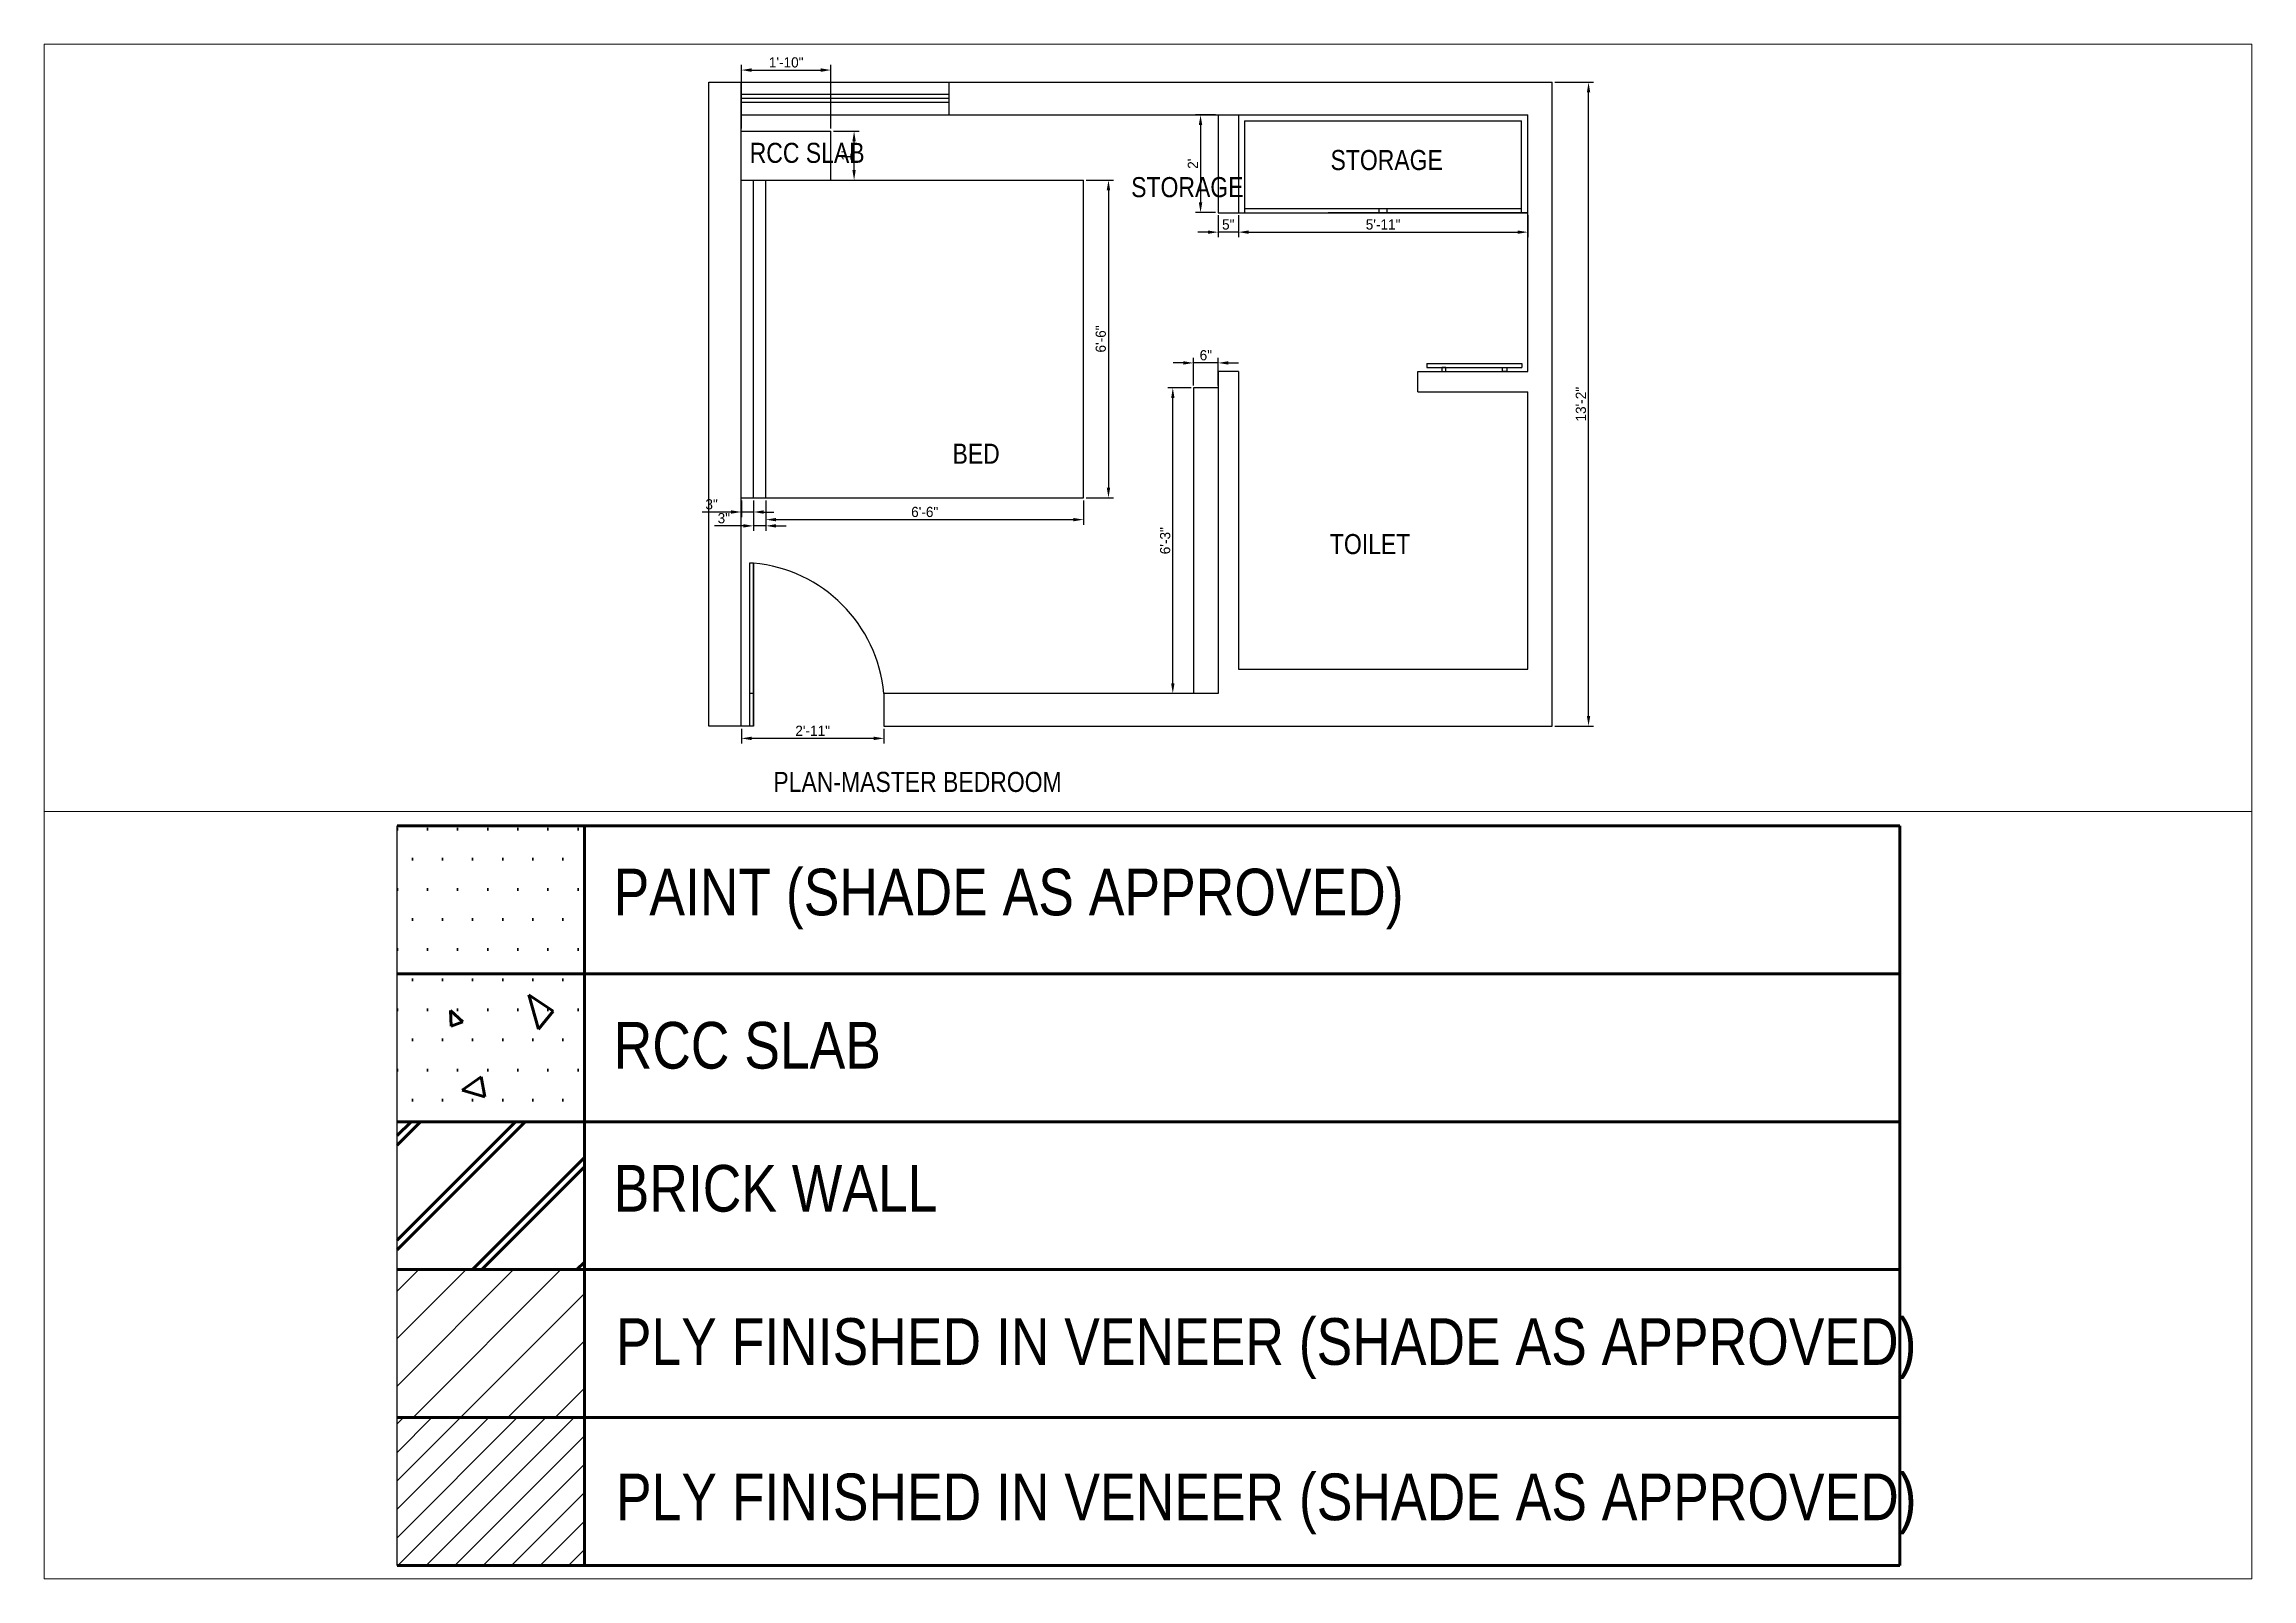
# Paper-space layout 'Layout2' of a CAD drawing. Header units: millimetres. Extents: x 29 to 257, y 20 to 178.
# The model-space entities are those that its viewports show. They can reach past a viewport. Long polylines and large blocks are cut down to what shows.
import ezdxf

# ---------------------------------------------------------------- set-up
doc = ezdxf.new("R2010")
doc.units = ezdxf.units.MM
doc.layers.add('TXT', color=7, linetype='Continuous', lineweight=25)
doc.styles.add('stylus BT', font='swissc.ttf')
doc.dimstyles.new('ISO-25', dxfattribs={"dimtxt": 2.5, "dimasz": 2.5, "dimexe": 1.25, "dimexo": 0.625, "dimtad": 1, "dimlunit": 4, "dimtxsty": 'Standard', "dimcen": 2.5, "dimadec": 0, "dimazin": 0, "dimtfac": 1, "dimtmove": 0, "dimatfit": 3, "dimfxl": 1, "dimarcsym": 0})
pattern_1 = [(0, (1657.5657, -227.149), (1.5875, 3.175), [0, -3.175])]

# ---------------------------------------------------------------- blocks, each defined once
blk = doc.blocks.new('*D5')
at = {"color": 0, "lineweight": -2}
for p, q in [((1929.83, 126.96), (1936.56, 126.96)), ((1935.31, 124.46), (1935.31, 51.46)), ((1929.83, 48.96), (1936.56, 48.96))]:
    blk.add_line(p, q, dxfattribs=at)
at = {"color": 0}
for points in [[(1934.89, 124.46), (1935.72, 124.46), (1935.31, 126.96)], [(1934.89, 51.46), (1935.72, 51.46), (1935.31, 48.96)]]:
    blk.add_solid(points, dxfattribs=at)
at = {"layer": 'Defpoints', "color": 0}
for p in [(1929.21, 126.96), (1929.21, 48.96), (1935.31, 48.96)]:
    blk.add_point(p, dxfattribs=at)
at = {"color": 0, "insert": (1933.43, 87.96), "char_height": 2.5, "attachment_point": 5, "rotation": 90}
blk.add_mtext('6\'-6"', dxfattribs=at)
blk = doc.blocks.new('*D6')
at = {"color": 0, "lineweight": -2}
for p, q in [((1851.21, 48.33), (1851.21, 42.38)), ((1929.21, 48.33), (1929.21, 42.38)), ((1853.71, 43.63), (1926.71, 43.63))]:
    blk.add_line(p, q, dxfattribs=at)
at = {"color": 0}
for points in [[(1853.71, 44.04), (1853.71, 43.21), (1851.21, 43.63)], [(1926.71, 44.04), (1926.71, 43.21), (1929.21, 43.63)]]:
    blk.add_solid(points, dxfattribs=at)
at = {"layer": 'Defpoints', "color": 0}
for p in [(1851.21, 48.96), (1929.21, 48.96), (1929.21, 43.63)]:
    blk.add_point(p, dxfattribs=at)
at = {"color": 0, "insert": (1890.21, 45.5), "char_height": 2.5, "attachment_point": 5}
blk.add_mtext('6\'-6"', dxfattribs=at)
blk = doc.blocks.new('*D7')
at = {"color": 0, "lineweight": -2}
for p, q in [((1848.21, 48.33), (1848.21, 40.85)), ((1851.21, 48.33), (1851.21, 40.85)), ((1845.71, 42.1), (1838.62, 42.1)), ((1851.21, 42.1), (1848.21, 42.1)), ((1853.71, 42.1), (1856.21, 42.1))]:
    blk.add_line(p, q, dxfattribs=at)
at = {"color": 0}
for points in [[(1845.71, 42.51), (1845.71, 41.68), (1848.21, 42.1)], [(1853.71, 42.51), (1853.71, 41.68), (1851.21, 42.1)]]:
    blk.add_solid(points, dxfattribs=at)
at = {"layer": 'Defpoints', "color": 0}
for p in [(1848.21, 48.96), (1851.21, 48.96), (1848.21, 42.1)]:
    blk.add_point(p, dxfattribs=at)
at = {"color": 0, "insert": (1840.91, 43.97), "char_height": 2.5, "attachment_point": 5}
blk.add_mtext('3"', dxfattribs=at)
blk = doc.blocks.new('*D8')
at = {"color": 0, "lineweight": -2}
for p, q in [((1845.21, 48.33), (1845.21, 44.25)), ((1848.21, 48.33), (1848.21, 44.25)), ((1842.71, 45.5), (1835.62, 45.5)), ((1848.21, 45.5), (1845.21, 45.5)), ((1850.71, 45.5), (1853.21, 45.5))]:
    blk.add_line(p, q, dxfattribs=at)
at = {"color": 0}
for points in [[(1842.71, 45.92), (1842.71, 45.08), (1845.21, 45.5)], [(1850.71, 45.92), (1850.71, 45.08), (1848.21, 45.5)]]:
    blk.add_solid(points, dxfattribs=at)
at = {"layer": 'Defpoints', "color": 0}
for p in [(1845.21, 48.96), (1848.21, 48.96), (1845.21, 45.5)]:
    blk.add_point(p, dxfattribs=at)
at = {"color": 0, "insert": (1837.91, 47.38), "char_height": 2.5, "attachment_point": 5}
blk.add_mtext('3"', dxfattribs=at)
blk = doc.blocks.new('*D9')
at = {"color": 0, "lineweight": -2}
for p, q in [((1845.21, 139.58), (1845.21, 155.2)), ((1847.71, 153.95), (1864.71, 153.95)), ((1867.21, 139.58), (1867.21, 155.2))]:
    blk.add_line(p, q, dxfattribs=at)
at = {"color": 0}
for points in [[(1847.71, 154.37), (1847.71, 153.53), (1845.21, 153.95)], [(1864.71, 154.37), (1864.71, 153.53), (1867.21, 153.95)]]:
    blk.add_solid(points, dxfattribs=at)
at = {"layer": 'Defpoints', "color": 0}
for p in [(1867.21, 153.95), (1845.21, 138.96), (1867.21, 138.96)]:
    blk.add_point(p, dxfattribs=at)
at = {"color": 0, "insert": (1856.21, 155.82), "char_height": 2.5, "attachment_point": 5}
blk.add_mtext('1\'-10"', dxfattribs=at)
blk = doc.blocks.new('*D10')
at = {"color": 0, "lineweight": -2}
for p, q in [((1867.83, 138.96), (1874.13, 138.96)), ((1872.88, 129.46), (1872.88, 136.46)), ((1867.83, 126.96), (1874.13, 126.96))]:
    blk.add_line(p, q, dxfattribs=at)
at = {"color": 0}
for points in [[(1872.46, 136.46), (1873.29, 136.46), (1872.88, 138.96)], [(1872.46, 129.46), (1873.29, 129.46), (1872.88, 126.96)]]:
    blk.add_solid(points, dxfattribs=at)
at = {"layer": 'Defpoints', "color": 0}
for p in [(1867.21, 138.96), (1872.88, 138.96), (1867.21, 126.96)]:
    blk.add_point(p, dxfattribs=at)
at = {"color": 0, "insert": (1871, 132.96), "char_height": 2.5, "attachment_point": 5, "rotation": 90}
blk.add_mtext("1'", dxfattribs=at)
blk = doc.blocks.new('*D11')
at = {"color": 0, "lineweight": -2}
for p, q in [((1961.58, 142.96), (1956.66, 142.96)), ((1957.91, 140.46), (1957.91, 121.46)), ((1961.58, 118.96), (1956.66, 118.96))]:
    blk.add_line(p, q, dxfattribs=at)
at = {"color": 0}
for points in [[(1957.49, 140.46), (1958.32, 140.46), (1957.91, 142.96)], [(1957.49, 121.46), (1958.32, 121.46), (1957.91, 118.96)]]:
    blk.add_solid(points, dxfattribs=at)
at = {"layer": 'Defpoints', "color": 0}
for p in [(1962.21, 142.96), (1957.91, 118.96), (1962.21, 118.96)]:
    blk.add_point(p, dxfattribs=at)
at = {"color": 0, "insert": (1956.03, 130.96), "char_height": 2.5, "attachment_point": 5, "rotation": 90}
blk.add_mtext("2'", dxfattribs=at)
blk = doc.blocks.new('*D12')
at = {"color": 0, "lineweight": -2}
for p, q in [((1962.21, 118.33), (1962.21, 112.93)), ((1967.21, 118.33), (1967.21, 112.93)), ((1959.71, 114.18), (1957.21, 114.18)), ((1967.21, 114.18), (1962.21, 114.18)), ((1969.71, 114.18), (1972.21, 114.18))]:
    blk.add_line(p, q, dxfattribs=at)
at = {"color": 0}
for points in [[(1959.71, 114.59), (1959.71, 113.76), (1962.21, 114.18)], [(1969.71, 114.59), (1969.71, 113.76), (1967.21, 114.18)]]:
    blk.add_solid(points, dxfattribs=at)
at = {"layer": 'Defpoints', "color": 0}
for p in [(1962.21, 118.96), (1967.21, 118.96), (1962.21, 114.18)]:
    blk.add_point(p, dxfattribs=at)
at = {"color": 0, "insert": (1964.71, 116.05), "char_height": 2.5, "attachment_point": 5}
blk.add_mtext('5"', dxfattribs=at)
blk = doc.blocks.new('*D13')
at = {"color": 0, "lineweight": -2}
for p, q in [((1967.21, 118.33), (1967.21, 112.93)), ((2038.21, 118.33), (2038.21, 112.93)), ((1969.71, 114.18), (2035.71, 114.18))]:
    blk.add_line(p, q, dxfattribs=at)
at = {"color": 0}
for points in [[(1969.71, 114.59), (1969.71, 113.76), (1967.21, 114.18)], [(2035.71, 114.59), (2035.71, 113.76), (2038.21, 114.18)]]:
    blk.add_solid(points, dxfattribs=at)
at = {"layer": 'Defpoints', "color": 0}
for p in [(1967.21, 118.96), (2038.21, 118.96), (2038.21, 114.18)]:
    blk.add_point(p, dxfattribs=at)
at = {"color": 0, "insert": (2002.71, 116.05), "char_height": 2.5, "attachment_point": 5}
blk.add_mtext('5\'-11"', dxfattribs=at)
blk = doc.blocks.new('*D14')
at = {"color": 0, "lineweight": -2}
for p, q in [((2044.83, 150.96), (2054.38, 150.96)), ((2053.13, -4.54), (2053.13, 148.46)), ((2044.83, -7.04), (2054.38, -7.04))]:
    blk.add_line(p, q, dxfattribs=at)
at = {"color": 0}
for points in [[(2052.72, 148.46), (2053.55, 148.46), (2053.13, 150.96)], [(2052.72, -4.54), (2053.55, -4.54), (2053.13, -7.04)]]:
    blk.add_solid(points, dxfattribs=at)
at = {"layer": 'Defpoints', "color": 0}
for p in [(2044.21, 150.96), (2053.13, 150.96), (2044.21, -7.04)]:
    blk.add_point(p, dxfattribs=at)
at = {"color": 0, "insert": (2051.26, 71.96), "char_height": 2.5, "attachment_point": 5, "rotation": 90}
blk.add_mtext('13\'-2"', dxfattribs=at)
blk = doc.blocks.new('*D15')
at = {"color": 0, "lineweight": -2}
for p, q in [((1845.21, -7.67), (1845.21, -11.31)), ((1880.21, -7.67), (1880.21, -11.31)), ((1877.71, -10.06), (1847.71, -10.06))]:
    blk.add_line(p, q, dxfattribs=at)
at = {"color": 0}
for points in [[(1847.71, -9.64), (1847.71, -10.47), (1845.21, -10.06)], [(1877.71, -9.64), (1877.71, -10.47), (1880.21, -10.06)]]:
    blk.add_solid(points, dxfattribs=at)
at = {"layer": 'Defpoints', "color": 0}
for p in [(1845.21, -7.04), (1880.21, -7.04), (1845.21, -10.06)]:
    blk.add_point(p, dxfattribs=at)
at = {"color": 0, "insert": (1862.71, -8.18), "char_height": 2.5, "attachment_point": 5}
blk.add_mtext('2\'-11"', dxfattribs=at)
blk = doc.blocks.new('*D16')
at = {"color": 0, "lineweight": -2}
for p, q in [((1955.58, 75.96), (1949.85, 75.96)), ((1951.1, 3.46), (1951.1, 73.46)), ((1955.58, 0.96), (1949.85, 0.96))]:
    blk.add_line(p, q, dxfattribs=at)
at = {"color": 0}
for points in [[(1950.69, 73.46), (1951.52, 73.46), (1951.1, 75.96)], [(1950.69, 3.46), (1951.52, 3.46), (1951.1, 0.96)]]:
    blk.add_solid(points, dxfattribs=at)
at = {"layer": 'Defpoints', "color": 0}
for p in [(1951.1, 75.96), (1956.21, 75.96), (1956.21, 0.96)]:
    blk.add_point(p, dxfattribs=at)
at = {"color": 0, "insert": (1949.23, 38.46), "char_height": 2.5, "attachment_point": 5, "rotation": 90}
blk.add_mtext('6\'-3"', dxfattribs=at)
blk = doc.blocks.new('*D17')
at = {"color": 0, "lineweight": -2}
for p, q in [((1953.71, 82.09), (1951.21, 82.09)), ((1956.21, 76.58), (1956.21, 83.34)), ((1962.21, 82.09), (1956.21, 82.09)), ((1962.21, 76.58), (1962.21, 83.34)), ((1964.71, 82.09), (1967.21, 82.09))]:
    blk.add_line(p, q, dxfattribs=at)
at = {"color": 0}
for points in [[(1953.71, 82.5), (1953.71, 81.67), (1956.21, 82.09)], [(1964.71, 82.5), (1964.71, 81.67), (1962.21, 82.09)]]:
    blk.add_solid(points, dxfattribs=at)
at = {"layer": 'Defpoints', "color": 0}
for p in [(1956.21, 82.09), (1956.21, 75.96), (1962.21, 75.96)]:
    blk.add_point(p, dxfattribs=at)
at = {"color": 0, "insert": (1959.21, 83.96), "char_height": 2.5, "attachment_point": 5}
blk.add_mtext('6"', dxfattribs=at)

msp = doc.modelspace()

# ---------------------------------------------------------------- hatches: boundary and pattern name
at = {"lineweight": 100}
h = msp.add_hatch(dxfattribs=at)
h.set_pattern_fill('DOTS', color=256, scale=2, style=0)
h.set_pattern_definition(pattern_1)
h.paths.add_polyline_path([(4218.888, 703.481), (4199.129, 703.481), (4199.129, 687.884), (4218.888, 687.884)])
h = msp.add_hatch(dxfattribs=at)
h.set_pattern_fill('DOTS', color=256, scale=2, style=0)
h.set_pattern_definition(pattern_1)
h.paths.add_polyline_path([(4218.888, 672.286), (4218.888, 687.884), (4199.129, 687.884), (4199.129, 672.286)])
h = msp.add_hatch(dxfattribs=at)
h.set_pattern_fill('JIS_LC_8A', color=256, style=0)
h.set_pattern_definition([(45, (1657.566, -227.149), (-5.515433, 5.515433), []), (45, (1658.566, -227.149), (-5.515433, 5.515433), [])])
h.paths.add_polyline_path([(4199.129, 672.286), (4199.129, 656.689), (4218.888, 656.689), (4218.888, 672.286)])
h = msp.add_hatch()
h.set_pattern_fill('JIS_WOOD', color=256, scale=5, style=0)
h.set_pattern_definition([(45, (1657.5657, -227.149), (-2.5, 2.5), [])])
h.paths.add_polyline_path([(4218.888, 641.091), (4218.888, 656.689), (4199.129, 656.689), (4199.129, 641.091)])
h = msp.add_hatch()
h.set_pattern_fill('JIS_WOOD', color=256, scale=3, style=0)
h.set_pattern_definition([(45, (1657.5657, -227.149), (-1.5, 1.5), [])])
h.paths.add_polyline_path([(4199.129, 641.091), (4199.129, 625.494), (4218.888, 625.494), (4218.888, 641.091)])

# ---------------------------------------------------------------- linework, layer by layer
for p, q in [((4199.129, 625.494), (4199.129, 703.481)), ((1837.205, 150.955), (2044.205, 150.955)), ((1837.205, -7.045), (1837.205, 150.955)), ((1845.205, -7.045), (1845.205, 150.955)), ((1896.205, 142.955), (1896.205, 150.955)), ((2044.205, -7.045), (2044.205, 150.955)), ((1896.205, 147.955), (1845.205, 147.955)), ((1896.205, 146.955), (1845.205, 146.955)), ((1896.205, 145.955), (1845.205, 145.955)), ((1845.205, 142.955), (2038.205, 142.955)), ((1962.205, 142.955), (1962.205, 118.955)), ((1967.205, 142.955), (1967.205, 118.955)), ((2038.205, 79.955), (2038.205, 142.955)), ((1968.705, 141.455), (2036.705, 141.455)), ((1968.705, 141.455), (1968.705, 118.955)), ((2036.705, 118.955), (2036.705, 141.455)), ((1845.205, 138.955), (1867.205, 138.955)), ((1867.205, 126.955), (1867.205, 138.955)), ((1845.205, 126.955), (1929.205, 126.955)), ((1848.205, 48.955), (1848.205, 126.955)), ((1851.205, 48.955), (1851.205, 126.955)), ((1929.205, 48.955), (1929.205, 126.955)), ((1962.205, 118.955), (1967.205, 118.955)), ((1967.205, 118.955), (1968.705, 118.955)), ((1967.205, 118.955), (2038.205, 118.955)), ((1967.205, 118.955), (2038.205, 118.955)), ((1968.705, 119.955), (2036.705, 119.955)), ((1968.705, 118.955), (2036.705, 118.955)), ((2038.205, 118.955), (1989.224, 118.955)), ((2001.705, 118.955), (2001.705, 119.955)), ((2003.705, 118.955), (2003.705, 119.955)), ((2036.705, 118.955), (2038.205, 118.955)), ((2013.448, 81.955), (2036.73, 81.955)), ((2013.448, 81.955), (2013.448, 80.955)), ((2036.73, 81.955), (2036.73, 80.955)), ((1967.205, 79.955), (1962.205, 79.955)), ((1962.205, 79.955), (1962.205, 0.955)), ((1967.205, 79.955), (1967.205, 6.955)), ((2011.205, 79.955), (2038.205, 79.955)), ((2011.205, 74.955), (2011.205, 79.955)), ((2013.448, 80.955), (2036.73, 80.955)), ((1962.205, 75.955), (1956.205, 75.955)), ((1956.205, 75.955), (1956.205, 0.955)), ((2011.205, 74.955), (2038.205, 74.955)), ((2038.205, 6.955), (2038.205, 74.955)), ((1845.205, 48.955), (1929.205, 48.955)), ((1847.205, 32.955), (1847.205, -7.045)), ((1848.205, 32.955), (1847.205, 32.955)), ((1848.205, -7.045), (1848.205, 32.955)), ((1848.205, 32.955), (1848.205, -7.045)), ((1967.205, 6.955), (2038.205, 6.955)), ((1848.205, 0.955), (1847.205, 0.955)), ((1962.205, 0.955), (1880.205, 0.955)), ((1880.205, 0.955), (1880.205, -7.045)), ((1848.205, -7.045), (1837.205, -7.045)), ((1880.205, -7.045), (2044.205, -7.045))]:
    msp.add_line(p, q)
for p, q in [((4199.129, 703.481), (4357.576, 703.481)), ((4218.888, 625.494), (4218.888, 703.481)), ((4357.576, 625.494), (4357.576, 703.481)), ((4199.129, 687.884), (4357.576, 687.884)), ((4199.129, 687.884), (4357.576, 687.884)), ((4214.038, 682.045), (4213.008, 685.666)), ((4213.008, 685.666), (4215.603, 683.951)), ((4204.84, 682.364), (4204.763, 684.003)), ((4204.763, 684.003), (4206.061, 682.821)), ((4206.061, 682.821), (4204.84, 682.364)), ((4215.603, 683.951), (4214.038, 682.045)), ((4205.986, 675.604), (4208.008, 677.014)), ((4208.39, 674.917), (4205.986, 675.604)), ((4208.008, 677.014), (4208.39, 674.917)), ((4199.129, 672.286), (4357.576, 672.286)), ((4199.129, 672.286), (4357.576, 672.286)), ((4199.129, 656.689), (4357.576, 656.689)), ((4199.129, 656.689), (4357.576, 656.689)), ((4199.129, 641.091), (4357.576, 641.091)), ((4199.129, 641.091), (4357.576, 641.091)), ((4199.129, 625.494), (4357.576, 625.494)), ((4199.129, 625.494), (4357.576, 625.494))]:
    msp.add_line(p, q, dxfattribs=at)
msp.add_lwpolyline([(4139.86, 165.429), (3168.429, 165.429), (3168.429, 756.077), (4139.86, 756.077)], close=True, dxfattribs=at)
for points in [[(2017.117, 79.955), (2018.125, 79.955), (2018.125, 80.955), (2017.117, 80.955)], [(2033.061, 79.955), (2032.054, 79.955), (2032.054, 80.955), (2033.061, 80.955)]]:
    msp.add_lwpolyline(points, close=True)
msp.add_arc((1844.902, -2.348), 35.457, 5.34523, 84.65477)

# ---------------------------------------------------------------- texts
at = {"layer": 'TXT', "style": 'stylus BT'}
for s, height, p in [('PAINT (SHADE AS APPROVED)', 4.92032, (4221.968, 694.044)), ('RCC SLAB', 4.9203, (4221.968, 677.885)), ('BRICK WALL', 4.9203, (4221.968, 662.803)), ('PLY FINISHED IN VENEER (SHADE AS APPROVED)', 4.92032, (4222.193, 646.648)), ('PLY FINISHED IN VENEER (SHADE AS APPROVED)', 4.92032, (4222.21, 630.268)), ('RCC SLAB', 4.9203, (1847.269, 131.179)), ('STORAGE', 4.9203, (1989.812, 129.417)), ('STORAGE', 4.9203, (1940.889, 122.763)), ('BED', 4.9203, (1897.037, 57.352)), ('TOILET', 4.9203, (1989.649, 35.169)), ('PLAN-MASTER BEDROOM', 4.92032, (1853.074, -23.192))]:
    msp.add_text(s, height=height, dxfattribs=at).set_placement(p)

# ---------------------------------------------------------------- dimensions: what is measured, and where the dimension line sits
for base, p1, p2, picture, middle in [((1867.205, 153.949), (1845.205, 138.955), (1867.205, 138.955), '*D9', (1856.205, 155.824)), ((1962.205, 114.177), (1967.205, 118.955), (1962.205, 118.955), '*D12', (1964.705, 116.052)), ((2038.205, 114.177), (1967.205, 118.955), (2038.205, 118.955), '*D13', (2002.705, 116.052)), ((1956.205, 82.088), (1962.205, 75.955), (1956.205, 75.955), '*D17', (1959.205, 83.963)), ((1929.205, 43.626), (1851.205, 48.955), (1929.205, 48.955), '*D6', (1890.205, 45.501)), ((1845.205, -10.055), (1880.205, -7.045), (1845.205, -7.045), '*D15', (1862.705, -8.18))]:
    dim = msp.add_linear_dim(base=base, p1=p1, p2=p2, dimstyle='ISO-25')
    dim.commit()
    dim.dimension.update_dxf_attribs({"geometry": picture, "text_midpoint": middle})
for base, p1, p2, picture, middle in [((2053.134, 150.955), (2044.205, -7.045), (2044.205, 150.955), '*D14', (2051.259, 71.955)), ((1957.906, 118.955), (1962.205, 142.955), (1962.205, 118.955), '*D11', (1956.031, 130.955)), ((1872.876, 138.955), (1867.205, 126.955), (1867.205, 138.955), '*D10', (1871.001, 132.955)), ((1935.307, 48.955), (1929.205, 126.955), (1929.205, 48.955), '*D5', (1933.432, 87.955)), ((1951.103, 75.955), (1956.205, 0.955), (1956.205, 75.955), '*D16', (1949.228, 38.455))]:
    dim = msp.add_linear_dim(base=base, p1=p1, p2=p2, angle=90, dimstyle='ISO-25')
    dim.commit()
    dim.dimension.update_dxf_attribs({"geometry": picture, "text_midpoint": middle})
for base, p1, p2, picture, middle in [((1845.205, 45.501), (1848.205, 48.955), (1845.205, 48.955), '*D8', (1837.914, 45.501)), ((1848.205, 42.097), (1851.205, 48.955), (1848.205, 48.955), '*D7', (1840.914, 42.097))]:
    dim = msp.add_linear_dim(base=base, p1=p1, p2=p2, dimstyle='ISO-25')
    dim.commit()
    dim.dimension.update_dxf_attribs({"geometry": picture, "text_midpoint": middle, "dimtype": 160})

psp = doc.layouts.new('Layout2')

# ---------------------------------------------------------------- viewports
at = {"layer": '0', "lineweight": 100}
psp.add_viewport(center=(142.59, 99.11), size=(228.14, 158.5807), view_center_point=(4499.805, 1102.27), view_height=683.46995, dxfattribs=at)
for center, view_center_point, view_height, status in [((142.59, 138.76), (1945.013, 66.162), 188.30699, 3), ((142.59, 59.47), (4278.312, 664.541), 80.91003, 4)]:
    psp.add_viewport(center=center, size=(228.14, 79.2903), view_center_point=view_center_point, view_height=view_height, status=status, dxfattribs=at)

doc.saveas('drawing.dxf')
